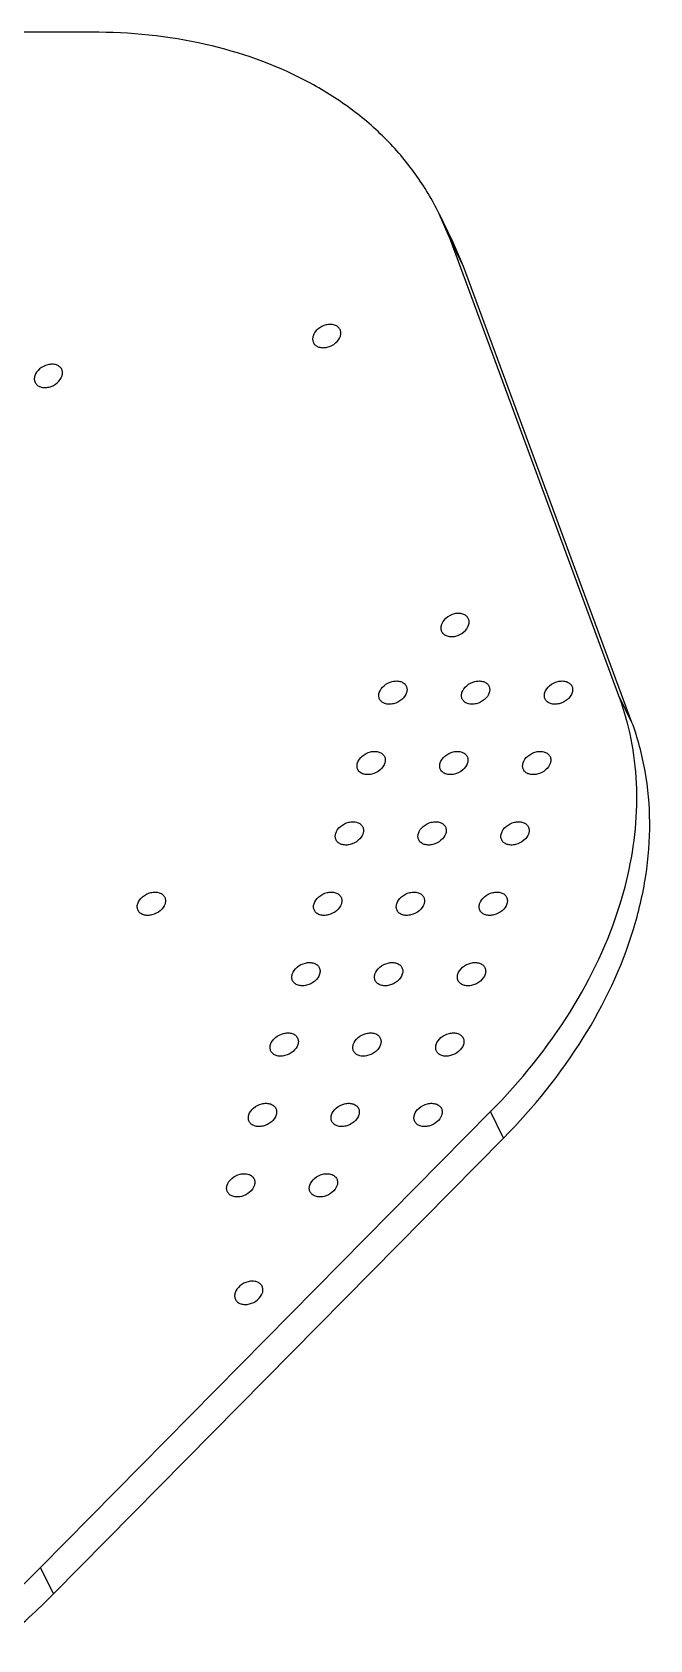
# Model space of a CAD drawing. Extents: x -1998 to 15527, y -687 to 14548.
# Drawn here: x 1118.7 to 1144.9, y -486.6 to -418.4 of the extents above; entities that cross this region are included whole.
import ezdxf

# ---------------------------------------------------------------- set-up
doc = ezdxf.new("R2010")
doc.units = 0
doc.header["$LTSCALE"] = 6
doc.header["$MEASUREMENT"] = 0
doc.layers.get('0').update_dxf_attribs({"linetype": 'CONTINUOUS'})
doc.layers.add('02___PRT_ALL_AXES', color=7, linetype='CONTINUOUS')
doc.layers.add('DEF_LAYER_ROUND_FEAT', color=7, linetype='CONTINUOUS')

msp = doc.modelspace()

# ---------------------------------------------------------------- linework, layer by layer
at = {"color": 7, "linetype": 'Continuous'}
for centre in [(1098.947, -463.629), (1099.497, -464.748)]:
    msp.add_arc(centre, 28.251, 309.43691, 315.29528, dxfattribs=at)
at = {"layer": '02___PRT_ALL_AXES', "color": 7, "linetype": 'Continuous'}
for p, q in [((1136.422, -427.21), (1135.945, -426.103)), ((1136.5, -427.229), (1135.951, -426.11)), ((1136.971, -428.329), (1136.422, -427.21)), ((1143.573, -446.544), (1136.422, -427.21)), ((1136.971, -428.329), (1136.494, -427.221)), ((1144.122, -447.663), (1136.971, -428.329)), ((1144.122, -447.663), (1143.573, -446.544)), ((1119.027, -483.503), (1138.126, -464.169)), ((1138.675, -465.288), (1138.126, -464.169)), ((1119.576, -484.622), (1138.675, -465.288)), ((1119.576, -484.622), (1119.027, -483.503))]:
    msp.add_line(p, q, dxfattribs=at)
msp.add_arc((1132.374, -450.681), 11.938, 14.46834, 20.27478, dxfattribs=at)
for points, knots in [([(1135.946, -426.102), (1135.655, -425.511), (1134.968, -424.367), (1133.653, -422.834), (1132.073, -421.5), (1129.601, -419.985), (1125.947, -418.706), (1122.818, -418.398), (1121.198, -418.398)], [0, 0, 0, 0, 0.112943, 0.227365, 0.344623, 0.465871, 0.722474, 1, 1, 1, 1]), ([(1131.736, -431.006), (1131.714, -430.962), (1131.648, -430.881), (1131.503, -430.807), (1131.329, -430.782), (1131.075, -430.814), (1130.786, -430.958), (1130.625, -431.17), (1130.59, -431.284)], [0, 0, 0, 0, 0.102614, 0.21351, 0.336532, 0.470448, 0.748153, 1, 1, 1, 1]), ([(1130.59, -431.284), (1130.576, -431.33), (1130.561, -431.426), (1130.585, -431.52), (1130.605, -431.561)], [0, 0, 0, 0, 0.516994, 1, 1, 1, 1]), ([(1130.605, -431.561), (1130.626, -431.605), (1130.692, -431.686), (1130.837, -431.76), (1131.012, -431.785), (1131.265, -431.754), (1131.554, -431.609), (1131.715, -431.397), (1131.75, -431.284)], [0, 0, 0, 0, 0.102614, 0.21351, 0.336532, 0.470448, 0.748153, 1, 1, 1, 1]), ([(1131.75, -431.284), (1131.765, -431.237), (1131.779, -431.141), (1131.756, -431.047), (1131.736, -431.006)], [0, 0, 0, 0, 0.516994, 1, 1, 1, 1]), ([(1119.926, -432.695), (1119.905, -432.652), (1119.838, -432.571), (1119.694, -432.497), (1119.519, -432.471), (1119.266, -432.503), (1118.976, -432.648), (1118.815, -432.859), (1118.78, -432.973)], [0, 0, 0, 0, 0.102614, 0.21351, 0.336532, 0.470448, 0.748153, 1, 1, 1, 1]), ([(1119.941, -432.973), (1119.955, -432.926), (1119.97, -432.831), (1119.946, -432.736), (1119.926, -432.695)], [0, 0, 0, 0, 0.516994, 1, 1, 1, 1]), ([(1118.78, -432.973), (1118.766, -433.019), (1118.752, -433.115), (1118.775, -433.209), (1118.795, -433.25)], [0, 0, 0, 0, 0.516994, 1, 1, 1, 1]), ([(1118.795, -433.25), (1118.816, -433.294), (1118.883, -433.375), (1119.027, -433.449), (1119.202, -433.474), (1119.455, -433.443), (1119.745, -433.298), (1119.906, -433.087), (1119.941, -432.973)], [0, 0, 0, 0, 0.102614, 0.21351, 0.336532, 0.470448, 0.748153, 1, 1, 1, 1]), ([(1137.178, -443.258), (1137.157, -443.215), (1137.091, -443.134), (1136.946, -443.06), (1136.771, -443.034), (1136.518, -443.066), (1136.229, -443.211), (1136.068, -443.422), (1136.033, -443.536)], [0, 0, 0, 0, 0.102614, 0.21351, 0.336532, 0.470448, 0.748153, 1, 1, 1, 1]), ([(1136.033, -443.536), (1136.018, -443.583), (1136.004, -443.678), (1136.027, -443.773), (1136.047, -443.814)], [0, 0, 0, 0, 0.516994, 1, 1, 1, 1]), ([(1136.047, -443.814), (1136.069, -443.857), (1136.135, -443.938), (1136.28, -444.012), (1136.454, -444.038), (1136.708, -444.006), (1136.997, -443.861), (1137.158, -443.65), (1137.193, -443.536)], [0, 0, 0, 0, 0.102614, 0.21351, 0.336532, 0.470448, 0.748153, 1, 1, 1, 1]), ([(1137.193, -443.536), (1137.208, -443.489), (1137.222, -443.394), (1137.199, -443.299), (1137.178, -443.258)], [0, 0, 0, 0, 0.516994, 1, 1, 1, 1]), ([(1133.412, -446.68), (1133.392, -446.64), (1133.369, -446.545), (1133.383, -446.45), (1133.398, -446.403)], [0, 0, 0, 0, 0.483006, 1, 1, 1, 1]), ([(1133.398, -446.403), (1133.433, -446.289), (1133.594, -446.078), (1133.883, -445.933), (1134.136, -445.901), (1134.311, -445.927), (1134.456, -446.001), (1134.522, -446.082), (1134.543, -446.125)], [0, 0, 0, 0, 0.251847, 0.529552, 0.663468, 0.78649, 0.897386, 1, 1, 1, 1]), ([(1134.558, -446.403), (1134.523, -446.517), (1134.362, -446.728), (1134.072, -446.873), (1133.819, -446.905), (1133.645, -446.879), (1133.5, -446.805), (1133.434, -446.724), (1133.412, -446.68)], [0, 0, 0, 0, 0.251847, 0.529552, 0.663468, 0.78649, 0.897386, 1, 1, 1, 1]), ([(1134.543, -446.125), (1134.563, -446.166), (1134.587, -446.261), (1134.572, -446.356), (1134.558, -446.403)], [0, 0, 0, 0, 0.483006, 1, 1, 1, 1]), ([(1136.921, -446.68), (1136.901, -446.64), (1136.878, -446.545), (1136.892, -446.45), (1136.907, -446.403)], [0, 0, 0, 0, 0.483006, 1, 1, 1, 1]), ([(1136.907, -446.403), (1136.942, -446.289), (1137.103, -446.078), (1137.392, -445.933), (1137.645, -445.901), (1137.82, -445.927), (1137.965, -446.001), (1138.031, -446.082), (1138.053, -446.125)], [0, 0, 0, 0, 0.251847, 0.529552, 0.663468, 0.78649, 0.897386, 1, 1, 1, 1]), ([(1138.067, -446.403), (1138.032, -446.517), (1137.871, -446.728), (1137.582, -446.873), (1137.329, -446.905), (1137.154, -446.879), (1137.009, -446.805), (1136.943, -446.724), (1136.921, -446.68)], [0, 0, 0, 0, 0.251847, 0.529552, 0.663468, 0.78649, 0.897386, 1, 1, 1, 1]), ([(1138.053, -446.125), (1138.073, -446.166), (1138.096, -446.261), (1138.082, -446.356), (1138.067, -446.403)], [0, 0, 0, 0, 0.483006, 1, 1, 1, 1]), ([(1140.439, -446.68), (1140.419, -446.64), (1140.396, -446.545), (1140.41, -446.45), (1140.424, -446.403)], [0, 0, 0, 0, 0.483006, 1, 1, 1, 1]), ([(1140.424, -446.403), (1140.46, -446.289), (1140.621, -446.078), (1140.91, -445.933), (1141.163, -445.901), (1141.338, -445.927), (1141.483, -446.001), (1141.549, -446.082), (1141.57, -446.125)], [0, 0, 0, 0, 0.251847, 0.529552, 0.663468, 0.78649, 0.897386, 1, 1, 1, 1]), ([(1141.585, -446.403), (1141.55, -446.517), (1141.389, -446.728), (1141.099, -446.873), (1140.846, -446.905), (1140.672, -446.879), (1140.527, -446.805), (1140.46, -446.724), (1140.439, -446.68)], [0, 0, 0, 0, 0.251847, 0.529552, 0.663468, 0.78649, 0.897386, 1, 1, 1, 1]), ([(1141.57, -446.125), (1141.59, -446.166), (1141.614, -446.261), (1141.599, -446.356), (1141.585, -446.403)], [0, 0, 0, 0, 0.483006, 1, 1, 1, 1]), ([(1143.626, -455.356), (1144.019, -454.086), (1144.382, -452.126), (1144.309, -449.538), (1144.089, -448.298), (1143.934, -447.698)], [0, 0, 0, 0, 0.514702, 0.760235, 1, 1, 1, 1]), ([(1144.175, -456.475), (1144.408, -455.723), (1144.762, -454.215), (1144.941, -451.939), (1144.747, -449.736), (1144.37, -448.332), (1144.122, -447.663)], [0, 0, 0, 0, 0.26344, 0.516456, 0.761032, 1, 1, 1, 1]), ([(1132.475, -449.387), (1132.51, -449.274), (1132.671, -449.062), (1132.961, -448.917), (1133.214, -448.886), (1133.389, -448.911), (1133.533, -448.985), (1133.6, -449.066), (1133.621, -449.11)], [0, 0, 0, 0, 0.251847, 0.529552, 0.663468, 0.78649, 0.897386, 1, 1, 1, 1]), ([(1133.621, -449.11), (1133.641, -449.151), (1133.664, -449.245), (1133.65, -449.341), (1133.636, -449.387)], [0, 0, 0, 0, 0.483006, 1, 1, 1, 1]), ([(1135.984, -449.387), (1136.02, -449.274), (1136.181, -449.062), (1136.47, -448.917), (1136.723, -448.886), (1136.898, -448.911), (1137.043, -448.985), (1137.109, -449.066), (1137.13, -449.11)], [0, 0, 0, 0, 0.251847, 0.529552, 0.663468, 0.78649, 0.897386, 1, 1, 1, 1]), ([(1137.13, -449.11), (1137.15, -449.151), (1137.174, -449.245), (1137.159, -449.341), (1137.145, -449.387)], [0, 0, 0, 0, 0.483006, 1, 1, 1, 1]), ([(1139.502, -449.387), (1139.537, -449.274), (1139.698, -449.062), (1139.988, -448.917), (1140.241, -448.886), (1140.416, -448.911), (1140.56, -448.985), (1140.627, -449.066), (1140.648, -449.11)], [0, 0, 0, 0, 0.251847, 0.529552, 0.663468, 0.78649, 0.897386, 1, 1, 1, 1]), ([(1140.648, -449.11), (1140.668, -449.151), (1140.691, -449.245), (1140.677, -449.341), (1140.663, -449.387)], [0, 0, 0, 0, 0.483006, 1, 1, 1, 1]), ([(1132.49, -449.665), (1132.47, -449.624), (1132.447, -449.529), (1132.461, -449.434), (1132.475, -449.387)], [0, 0, 0, 0, 0.483006, 1, 1, 1, 1]), ([(1133.636, -449.387), (1133.601, -449.501), (1133.44, -449.713), (1133.15, -449.857), (1132.897, -449.889), (1132.722, -449.864), (1132.578, -449.79), (1132.511, -449.709), (1132.49, -449.665)], [0, 0, 0, 0, 0.251847, 0.529552, 0.663468, 0.78649, 0.897386, 1, 1, 1, 1]), ([(1135.999, -449.665), (1135.979, -449.624), (1135.956, -449.529), (1135.97, -449.434), (1135.984, -449.387)], [0, 0, 0, 0, 0.483006, 1, 1, 1, 1]), ([(1137.145, -449.387), (1137.11, -449.501), (1136.949, -449.713), (1136.659, -449.857), (1136.406, -449.889), (1136.232, -449.864), (1136.087, -449.79), (1136.021, -449.709), (1135.999, -449.665)], [0, 0, 0, 0, 0.251847, 0.529552, 0.663468, 0.78649, 0.897386, 1, 1, 1, 1]), ([(1139.517, -449.665), (1139.497, -449.624), (1139.473, -449.529), (1139.488, -449.434), (1139.502, -449.387)], [0, 0, 0, 0, 0.483006, 1, 1, 1, 1]), ([(1140.663, -449.387), (1140.627, -449.501), (1140.467, -449.713), (1140.177, -449.857), (1139.924, -449.889), (1139.749, -449.864), (1139.604, -449.79), (1139.538, -449.709), (1139.517, -449.665)], [0, 0, 0, 0, 0.251847, 0.529552, 0.663468, 0.78649, 0.897386, 1, 1, 1, 1]), ([(1131.553, -452.372), (1131.588, -452.258), (1131.749, -452.047), (1132.039, -451.902), (1132.292, -451.87), (1132.466, -451.896), (1132.611, -451.97), (1132.677, -452.051), (1132.699, -452.094)], [0, 0, 0, 0, 0.251847, 0.529552, 0.663468, 0.78649, 0.897386, 1, 1, 1, 1]), ([(1135.062, -452.372), (1135.097, -452.258), (1135.258, -452.047), (1135.548, -451.902), (1135.801, -451.87), (1135.976, -451.896), (1136.12, -451.97), (1136.187, -452.051), (1136.208, -452.094)], [0, 0, 0, 0, 0.251847, 0.529552, 0.663468, 0.78649, 0.897386, 1, 1, 1, 1]), ([(1138.58, -452.372), (1138.615, -452.258), (1138.776, -452.047), (1139.065, -451.902), (1139.319, -451.87), (1139.493, -451.896), (1139.638, -451.97), (1139.704, -452.051), (1139.726, -452.094)], [0, 0, 0, 0, 0.251847, 0.529552, 0.663468, 0.78649, 0.897386, 1, 1, 1, 1]), ([(1131.568, -452.649), (1131.548, -452.609), (1131.524, -452.514), (1131.539, -452.418), (1131.553, -452.372)], [0, 0, 0, 0, 0.483006, 1, 1, 1, 1]), ([(1132.713, -452.372), (1132.678, -452.486), (1132.517, -452.697), (1132.228, -452.842), (1131.975, -452.874), (1131.8, -452.848), (1131.655, -452.774), (1131.589, -452.693), (1131.568, -452.649)], [0, 0, 0, 0, 0.251847, 0.529552, 0.663468, 0.78649, 0.897386, 1, 1, 1, 1]), ([(1132.699, -452.094), (1132.719, -452.135), (1132.742, -452.23), (1132.728, -452.325), (1132.713, -452.372)], [0, 0, 0, 0, 0.483006, 1, 1, 1, 1]), ([(1135.077, -452.649), (1135.057, -452.609), (1135.033, -452.514), (1135.048, -452.418), (1135.062, -452.372)], [0, 0, 0, 0, 0.483006, 1, 1, 1, 1]), ([(1136.223, -452.372), (1136.188, -452.486), (1136.027, -452.697), (1135.737, -452.842), (1135.484, -452.874), (1135.309, -452.848), (1135.165, -452.774), (1135.098, -452.693), (1135.077, -452.649)], [0, 0, 0, 0, 0.251847, 0.529552, 0.663468, 0.78649, 0.897386, 1, 1, 1, 1]), ([(1136.208, -452.094), (1136.228, -452.135), (1136.251, -452.23), (1136.237, -452.325), (1136.223, -452.372)], [0, 0, 0, 0, 0.483006, 1, 1, 1, 1]), ([(1138.595, -452.649), (1138.574, -452.609), (1138.551, -452.514), (1138.565, -452.418), (1138.58, -452.372)], [0, 0, 0, 0, 0.483006, 1, 1, 1, 1]), ([(1139.74, -452.372), (1139.705, -452.486), (1139.544, -452.697), (1139.255, -452.842), (1139.002, -452.874), (1138.827, -452.848), (1138.682, -452.774), (1138.616, -452.693), (1138.595, -452.649)], [0, 0, 0, 0, 0.251847, 0.529552, 0.663468, 0.78649, 0.897386, 1, 1, 1, 1]), ([(1139.726, -452.094), (1139.746, -452.135), (1139.769, -452.23), (1139.755, -452.325), (1139.74, -452.372)], [0, 0, 0, 0, 0.483006, 1, 1, 1, 1]), ([(1123.164, -455.634), (1123.144, -455.593), (1123.12, -455.498), (1123.135, -455.403), (1123.149, -455.356)], [0, 0, 0, 0, 0.483006, 1, 1, 1, 1]), ([(1123.149, -455.356), (1123.184, -455.243), (1123.345, -455.031), (1123.635, -454.886), (1123.888, -454.855), (1124.062, -454.88), (1124.207, -454.954), (1124.273, -455.035), (1124.295, -455.079)], [0, 0, 0, 0, 0.251847, 0.529552, 0.663468, 0.78649, 0.897386, 1, 1, 1, 1]), ([(1124.31, -455.356), (1124.274, -455.47), (1124.113, -455.682), (1123.824, -455.826), (1123.571, -455.858), (1123.396, -455.833), (1123.251, -455.759), (1123.185, -455.677), (1123.164, -455.634)], [0, 0, 0, 0, 0.251847, 0.529552, 0.663468, 0.78649, 0.897386, 1, 1, 1, 1]), ([(1124.295, -455.079), (1124.315, -455.12), (1124.338, -455.214), (1124.324, -455.31), (1124.31, -455.356)], [0, 0, 0, 0, 0.483006, 1, 1, 1, 1]), ([(1130.645, -455.634), (1130.625, -455.593), (1130.602, -455.498), (1130.616, -455.403), (1130.631, -455.356)], [0, 0, 0, 0, 0.483006, 1, 1, 1, 1]), ([(1130.631, -455.356), (1130.666, -455.243), (1130.827, -455.031), (1131.116, -454.886), (1131.369, -454.855), (1131.544, -454.88), (1131.689, -454.954), (1131.755, -455.035), (1131.777, -455.079)], [0, 0, 0, 0, 0.251847, 0.529552, 0.663468, 0.78649, 0.897386, 1, 1, 1, 1]), ([(1131.791, -455.356), (1131.756, -455.47), (1131.595, -455.682), (1131.306, -455.826), (1131.052, -455.858), (1130.878, -455.833), (1130.733, -455.759), (1130.667, -455.677), (1130.645, -455.634)], [0, 0, 0, 0, 0.251847, 0.529552, 0.663468, 0.78649, 0.897386, 1, 1, 1, 1]), ([(1131.777, -455.079), (1131.797, -455.12), (1131.82, -455.214), (1131.806, -455.31), (1131.791, -455.356)], [0, 0, 0, 0, 0.483006, 1, 1, 1, 1]), ([(1134.155, -455.634), (1134.135, -455.593), (1134.111, -455.498), (1134.126, -455.403), (1134.14, -455.356)], [0, 0, 0, 0, 0.483006, 1, 1, 1, 1]), ([(1134.14, -455.356), (1134.175, -455.243), (1134.336, -455.031), (1134.626, -454.886), (1134.879, -454.855), (1135.053, -454.88), (1135.198, -454.954), (1135.264, -455.035), (1135.286, -455.079)], [0, 0, 0, 0, 0.251847, 0.529552, 0.663468, 0.78649, 0.897386, 1, 1, 1, 1]), ([(1135.3, -455.356), (1135.265, -455.47), (1135.104, -455.682), (1134.815, -455.826), (1134.562, -455.858), (1134.387, -455.833), (1134.242, -455.759), (1134.176, -455.677), (1134.155, -455.634)], [0, 0, 0, 0, 0.251847, 0.529552, 0.663468, 0.78649, 0.897386, 1, 1, 1, 1]), ([(1135.286, -455.079), (1135.306, -455.12), (1135.329, -455.214), (1135.315, -455.31), (1135.3, -455.356)], [0, 0, 0, 0, 0.483006, 1, 1, 1, 1]), ([(1137.672, -455.634), (1137.652, -455.593), (1137.629, -455.498), (1137.643, -455.403), (1137.658, -455.356)], [0, 0, 0, 0, 0.483006, 1, 1, 1, 1]), ([(1137.658, -455.356), (1137.693, -455.243), (1137.854, -455.031), (1138.143, -454.886), (1138.396, -454.855), (1138.571, -454.88), (1138.716, -454.954), (1138.782, -455.035), (1138.803, -455.079)], [0, 0, 0, 0, 0.251847, 0.529552, 0.663468, 0.78649, 0.897386, 1, 1, 1, 1]), ([(1138.818, -455.356), (1138.783, -455.47), (1138.622, -455.682), (1138.333, -455.826), (1138.079, -455.858), (1137.905, -455.833), (1137.76, -455.759), (1137.694, -455.677), (1137.672, -455.634)], [0, 0, 0, 0, 0.251847, 0.529552, 0.663468, 0.78649, 0.897386, 1, 1, 1, 1]), ([(1138.126, -464.169), (1139.399, -462.88), (1141.612, -460.146), (1143.131, -456.958), (1143.626, -455.356)], [0, 0, 0, 0, 0.519347, 1, 1, 1, 1]), ([(1138.803, -455.079), (1138.823, -455.12), (1138.847, -455.214), (1138.833, -455.31), (1138.818, -455.356)], [0, 0, 0, 0, 0.483006, 1, 1, 1, 1]), ([(1138.675, -465.288), (1139.948, -463.999), (1142.161, -461.265), (1143.68, -458.077), (1144.175, -456.475)], [0, 0, 0, 0, 0.519347, 1, 1, 1, 1]), ([(1129.708, -458.341), (1129.744, -458.227), (1129.905, -458.016), (1130.194, -457.871), (1130.447, -457.839), (1130.622, -457.865), (1130.767, -457.939), (1130.833, -458.02), (1130.854, -458.063)], [0, 0, 0, 0, 0.251847, 0.529552, 0.663468, 0.78649, 0.897386, 1, 1, 1, 1]), ([(1130.854, -458.063), (1130.874, -458.104), (1130.898, -458.199), (1130.883, -458.294), (1130.869, -458.341)], [0, 0, 0, 0, 0.483006, 1, 1, 1, 1]), ([(1133.218, -458.341), (1133.253, -458.227), (1133.414, -458.016), (1133.703, -457.871), (1133.956, -457.839), (1134.131, -457.865), (1134.276, -457.939), (1134.342, -458.02), (1134.363, -458.063)], [0, 0, 0, 0, 0.251847, 0.529552, 0.663468, 0.78649, 0.897386, 1, 1, 1, 1]), ([(1134.363, -458.063), (1134.384, -458.104), (1134.407, -458.199), (1134.393, -458.294), (1134.378, -458.341)], [0, 0, 0, 0, 0.483006, 1, 1, 1, 1]), ([(1136.735, -458.341), (1136.77, -458.227), (1136.931, -458.016), (1137.221, -457.871), (1137.474, -457.839), (1137.649, -457.865), (1137.793, -457.939), (1137.86, -458.02), (1137.881, -458.063)], [0, 0, 0, 0, 0.251847, 0.529552, 0.663468, 0.78649, 0.897386, 1, 1, 1, 1]), ([(1137.881, -458.063), (1137.901, -458.104), (1137.925, -458.199), (1137.91, -458.294), (1137.896, -458.341)], [0, 0, 0, 0, 0.483006, 1, 1, 1, 1]), ([(1129.723, -458.618), (1129.703, -458.577), (1129.68, -458.483), (1129.694, -458.387), (1129.708, -458.341)], [0, 0, 0, 0, 0.483006, 1, 1, 1, 1]), ([(1130.869, -458.341), (1130.834, -458.455), (1130.673, -458.666), (1130.383, -458.811), (1130.13, -458.843), (1129.956, -458.817), (1129.811, -458.743), (1129.745, -458.662), (1129.723, -458.618)], [0, 0, 0, 0, 0.251847, 0.529552, 0.663468, 0.78649, 0.897386, 1, 1, 1, 1]), ([(1133.232, -458.618), (1133.212, -458.577), (1133.189, -458.483), (1133.203, -458.387), (1133.218, -458.341)], [0, 0, 0, 0, 0.483006, 1, 1, 1, 1]), ([(1134.378, -458.341), (1134.343, -458.455), (1134.182, -458.666), (1133.893, -458.811), (1133.639, -458.843), (1133.465, -458.817), (1133.32, -458.743), (1133.254, -458.662), (1133.232, -458.618)], [0, 0, 0, 0, 0.251847, 0.529552, 0.663468, 0.78649, 0.897386, 1, 1, 1, 1]), ([(1136.75, -458.618), (1136.73, -458.577), (1136.707, -458.483), (1136.721, -458.387), (1136.735, -458.341)], [0, 0, 0, 0, 0.483006, 1, 1, 1, 1]), ([(1137.896, -458.341), (1137.861, -458.455), (1137.7, -458.666), (1137.41, -458.811), (1137.157, -458.843), (1136.982, -458.817), (1136.838, -458.743), (1136.771, -458.662), (1136.75, -458.618)], [0, 0, 0, 0, 0.251847, 0.529552, 0.663468, 0.78649, 0.897386, 1, 1, 1, 1]), ([(1128.801, -461.603), (1128.781, -461.562), (1128.757, -461.467), (1128.772, -461.372), (1128.786, -461.325)], [0, 0, 0, 0, 0.483006, 1, 1, 1, 1]), ([(1128.786, -461.325), (1128.821, -461.212), (1128.982, -461), (1129.272, -460.855), (1129.525, -460.824), (1129.7, -460.849), (1129.844, -460.923), (1129.911, -461.004), (1129.932, -461.048)], [0, 0, 0, 0, 0.251847, 0.529552, 0.663468, 0.78649, 0.897386, 1, 1, 1, 1]), ([(1129.947, -461.325), (1129.912, -461.439), (1129.751, -461.65), (1129.461, -461.795), (1129.208, -461.827), (1129.033, -461.802), (1128.889, -461.728), (1128.822, -461.646), (1128.801, -461.603)], [0, 0, 0, 0, 0.251847, 0.529552, 0.663468, 0.78649, 0.897386, 1, 1, 1, 1]), ([(1129.932, -461.048), (1129.952, -461.089), (1129.975, -461.183), (1129.961, -461.279), (1129.947, -461.325)], [0, 0, 0, 0, 0.483006, 1, 1, 1, 1]), ([(1132.31, -461.603), (1132.29, -461.562), (1132.267, -461.467), (1132.281, -461.372), (1132.295, -461.325)], [0, 0, 0, 0, 0.483006, 1, 1, 1, 1]), ([(1132.295, -461.325), (1132.331, -461.212), (1132.492, -461), (1132.781, -460.855), (1133.034, -460.824), (1133.209, -460.849), (1133.354, -460.923), (1133.42, -461.004), (1133.441, -461.048)], [0, 0, 0, 0, 0.251847, 0.529552, 0.663468, 0.78649, 0.897386, 1, 1, 1, 1]), ([(1133.456, -461.325), (1133.421, -461.439), (1133.26, -461.65), (1132.97, -461.795), (1132.717, -461.827), (1132.543, -461.802), (1132.398, -461.728), (1132.331, -461.646), (1132.31, -461.603)], [0, 0, 0, 0, 0.251847, 0.529552, 0.663468, 0.78649, 0.897386, 1, 1, 1, 1]), ([(1133.441, -461.048), (1133.461, -461.089), (1133.485, -461.183), (1133.47, -461.279), (1133.456, -461.325)], [0, 0, 0, 0, 0.483006, 1, 1, 1, 1]), ([(1135.828, -461.603), (1135.808, -461.562), (1135.784, -461.467), (1135.799, -461.372), (1135.813, -461.325)], [0, 0, 0, 0, 0.483006, 1, 1, 1, 1]), ([(1135.813, -461.325), (1135.848, -461.212), (1136.009, -461), (1136.299, -460.855), (1136.552, -460.824), (1136.726, -460.849), (1136.871, -460.923), (1136.937, -461.004), (1136.959, -461.048)], [0, 0, 0, 0, 0.251847, 0.529552, 0.663468, 0.78649, 0.897386, 1, 1, 1, 1]), ([(1136.974, -461.325), (1136.938, -461.439), (1136.777, -461.65), (1136.488, -461.795), (1136.235, -461.827), (1136.06, -461.802), (1135.915, -461.728), (1135.849, -461.646), (1135.828, -461.603)], [0, 0, 0, 0, 0.251847, 0.529552, 0.663468, 0.78649, 0.897386, 1, 1, 1, 1]), ([(1136.959, -461.048), (1136.979, -461.089), (1137.002, -461.183), (1136.988, -461.279), (1136.974, -461.325)], [0, 0, 0, 0, 0.483006, 1, 1, 1, 1]), ([(1127.864, -464.31), (1127.899, -464.196), (1128.06, -463.985), (1128.349, -463.84), (1128.603, -463.808), (1128.777, -463.834), (1128.922, -463.908), (1128.988, -463.989), (1129.01, -464.032)], [0, 0, 0, 0, 0.251847, 0.529552, 0.663468, 0.78649, 0.897386, 1, 1, 1, 1]), ([(1129.01, -464.032), (1129.03, -464.073), (1129.053, -464.168), (1129.039, -464.263), (1129.024, -464.31)], [0, 0, 0, 0, 0.483006, 1, 1, 1, 1]), ([(1131.373, -464.31), (1131.408, -464.196), (1131.569, -463.985), (1131.859, -463.84), (1132.112, -463.808), (1132.287, -463.834), (1132.431, -463.908), (1132.498, -463.989), (1132.519, -464.032)], [0, 0, 0, 0, 0.251847, 0.529552, 0.663468, 0.78649, 0.897386, 1, 1, 1, 1]), ([(1132.519, -464.032), (1132.539, -464.073), (1132.562, -464.168), (1132.548, -464.263), (1132.534, -464.31)], [0, 0, 0, 0, 0.483006, 1, 1, 1, 1]), ([(1134.891, -464.31), (1134.926, -464.196), (1135.087, -463.985), (1135.376, -463.84), (1135.629, -463.808), (1135.804, -463.834), (1135.949, -463.908), (1136.015, -463.989), (1136.037, -464.032)], [0, 0, 0, 0, 0.251847, 0.529552, 0.663468, 0.78649, 0.897386, 1, 1, 1, 1]), ([(1136.037, -464.032), (1136.057, -464.073), (1136.08, -464.168), (1136.066, -464.263), (1136.051, -464.31)], [0, 0, 0, 0, 0.483006, 1, 1, 1, 1]), ([(1127.879, -464.587), (1127.859, -464.546), (1127.835, -464.452), (1127.849, -464.356), (1127.864, -464.31)], [0, 0, 0, 0, 0.483006, 1, 1, 1, 1]), ([(1129.024, -464.31), (1128.989, -464.424), (1128.828, -464.635), (1128.539, -464.78), (1128.286, -464.811), (1128.111, -464.786), (1127.966, -464.712), (1127.9, -464.631), (1127.879, -464.587)], [0, 0, 0, 0, 0.251847, 0.529552, 0.663468, 0.78649, 0.897386, 1, 1, 1, 1]), ([(1131.388, -464.587), (1131.368, -464.546), (1131.344, -464.452), (1131.359, -464.356), (1131.373, -464.31)], [0, 0, 0, 0, 0.483006, 1, 1, 1, 1]), ([(1132.534, -464.31), (1132.498, -464.424), (1132.338, -464.635), (1132.048, -464.78), (1131.795, -464.811), (1131.62, -464.786), (1131.475, -464.712), (1131.409, -464.631), (1131.388, -464.587)], [0, 0, 0, 0, 0.251847, 0.529552, 0.663468, 0.78649, 0.897386, 1, 1, 1, 1]), ([(1134.905, -464.587), (1134.885, -464.546), (1134.862, -464.452), (1134.876, -464.356), (1134.891, -464.31)], [0, 0, 0, 0, 0.483006, 1, 1, 1, 1]), ([(1136.051, -464.31), (1136.016, -464.424), (1135.855, -464.635), (1135.566, -464.78), (1135.313, -464.811), (1135.138, -464.786), (1134.993, -464.712), (1134.927, -464.631), (1134.905, -464.587)], [0, 0, 0, 0, 0.251847, 0.529552, 0.663468, 0.78649, 0.897386, 1, 1, 1, 1]), ([(1126.942, -467.294), (1126.977, -467.18), (1127.138, -466.969), (1127.427, -466.824), (1127.68, -466.793), (1127.855, -466.818), (1128, -466.892), (1128.066, -466.973), (1128.087, -467.017)], [0, 0, 0, 0, 0.251847, 0.529552, 0.663468, 0.78649, 0.897386, 1, 1, 1, 1]), ([(1130.451, -467.294), (1130.486, -467.18), (1130.647, -466.969), (1130.936, -466.824), (1131.19, -466.793), (1131.364, -466.818), (1131.509, -466.892), (1131.575, -466.973), (1131.597, -467.017)], [0, 0, 0, 0, 0.251847, 0.529552, 0.663468, 0.78649, 0.897386, 1, 1, 1, 1]), ([(1126.956, -467.572), (1126.936, -467.531), (1126.913, -467.436), (1126.927, -467.341), (1126.942, -467.294)], [0, 0, 0, 0, 0.483006, 1, 1, 1, 1]), ([(1128.102, -467.294), (1128.067, -467.408), (1127.906, -467.619), (1127.617, -467.764), (1127.363, -467.796), (1127.189, -467.77), (1127.044, -467.696), (1126.978, -467.615), (1126.956, -467.572)], [0, 0, 0, 0, 0.251847, 0.529552, 0.663468, 0.78649, 0.897386, 1, 1, 1, 1]), ([(1128.087, -467.017), (1128.107, -467.058), (1128.131, -467.152), (1128.117, -467.248), (1128.102, -467.294)], [0, 0, 0, 0, 0.483006, 1, 1, 1, 1]), ([(1130.466, -467.572), (1130.445, -467.531), (1130.422, -467.436), (1130.436, -467.341), (1130.451, -467.294)], [0, 0, 0, 0, 0.483006, 1, 1, 1, 1]), ([(1131.611, -467.294), (1131.576, -467.408), (1131.415, -467.619), (1131.126, -467.764), (1130.873, -467.796), (1130.698, -467.77), (1130.553, -467.696), (1130.487, -467.615), (1130.466, -467.572)], [0, 0, 0, 0, 0.251847, 0.529552, 0.663468, 0.78649, 0.897386, 1, 1, 1, 1]), ([(1131.597, -467.017), (1131.617, -467.058), (1131.64, -467.152), (1131.626, -467.248), (1131.611, -467.294)], [0, 0, 0, 0, 0.483006, 1, 1, 1, 1]), ([(1128.428, -471.576), (1128.406, -471.532), (1128.34, -471.451), (1128.195, -471.377), (1128.021, -471.351), (1127.768, -471.383), (1127.478, -471.528), (1127.317, -471.739), (1127.282, -471.853)], [0, 0, 0, 0, 0.102614, 0.21351, 0.336532, 0.470448, 0.748153, 1, 1, 1, 1]), ([(1128.443, -471.853), (1128.457, -471.807), (1128.471, -471.711), (1128.448, -471.617), (1128.428, -471.576)], [0, 0, 0, 0, 0.516994, 1, 1, 1, 1]), ([(1127.282, -471.853), (1127.268, -471.9), (1127.253, -471.995), (1127.277, -472.09), (1127.297, -472.131)], [0, 0, 0, 0, 0.516994, 1, 1, 1, 1]), ([(1127.297, -472.131), (1127.318, -472.174), (1127.384, -472.255), (1127.529, -472.329), (1127.704, -472.355), (1127.957, -472.323), (1128.246, -472.178), (1128.407, -471.967), (1128.443, -471.853)], [0, 0, 0, 0, 0.102614, 0.21351, 0.336532, 0.470448, 0.748153, 1, 1, 1, 1])]:
    msp.add_open_spline(points, degree=3, knots=knots, dxfattribs=at)
at = {"layer": 'DEF_LAYER_ROUND_FEAT', "color": 7, "linetype": 'Continuous'}
msp.add_line((1121.198, -418.398), (1110.422, -418.398), dxfattribs=at)

doc.saveas('drawing.dxf')
